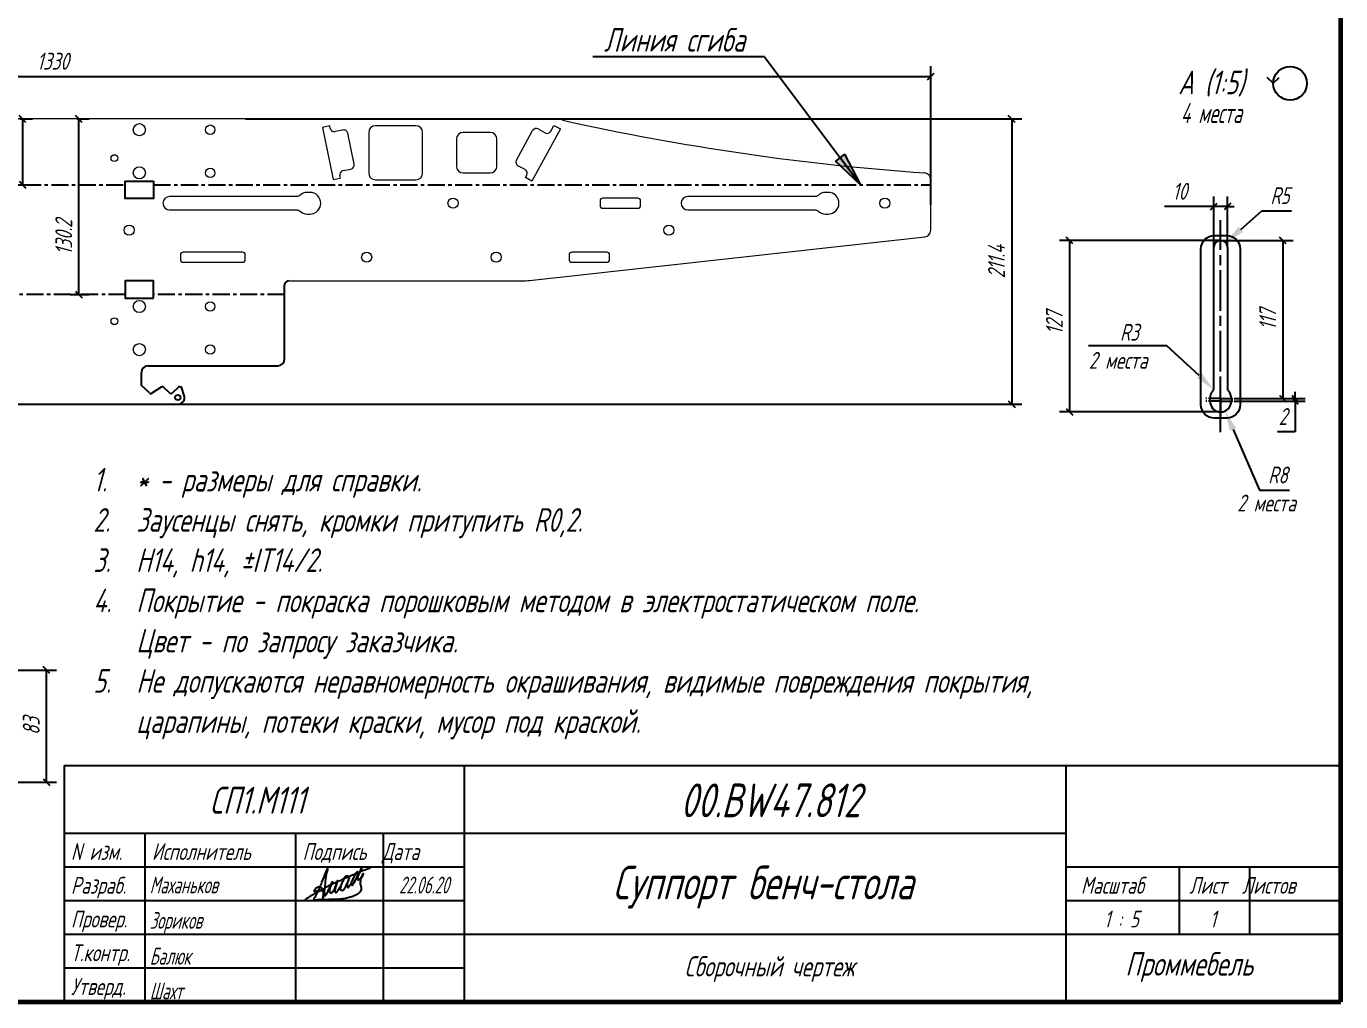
# Model space of a CAD drawing. Header units: millimetres. Extents: x -1663 to 315, y -5077 to -2701.
# Drawn here: x -1479.8 to -1285, y -2987.7 to -2843.2 of the extents above; entities that cross this region are included whole.
import ezdxf
from ezdxf.enums import TextEntityAlignment as Align

# ---------------------------------------------------------------- set-up
doc = ezdxf.new("R2010")
doc.units = ezdxf.units.MM
for name, pattern in [('AM_ISO08W050', [18, 12, -1.5, 3, -1.5]), ('AM_ISO08W050x2', [9, 6, -0.75, 1.5, -0.75]), ('CENTERX2', [20.32, 12.7, -2.54, 2.54, -2.54])]:
    doc.linetypes.add(name, pattern=pattern)
for name, color, linetype, lineweight in [('AM_10', 7, 'AM_ISO08W050', 50), ('AM_5', 92, 'Continuous', 25), ('AM_7', 4, 'AM_ISO08W050', 25), ('Print', 5, 'Continuous', 60)]:
    doc.layers.add(name, color=color, linetype=linetype, lineweight=lineweight)
doc.layers.add('Text', color=7, linetype='Continuous')
doc.layers.add('TextDel', color=7, linetype='Continuous', plot=False)
doc.styles.add('STYLE25', font='simplex.shx', dxfattribs={"width": 0.7, "oblique": 15, "height": 2.5})
doc.styles.add('STYLE35', font='simplex.shx', dxfattribs={"width": 0.7, "oblique": 15, "height": 3.5})
doc.styles.add('STYLE50', font='simplex.shx', dxfattribs={"width": 0.7, "oblique": 15, "height": 5})
doc.dimstyles.new('M1-10$0', dxfattribs={"dimtxt": 3.5, "dimasz": 1, "dimexe": 1.5, "dimexo": 0, "dimgap": 1, "dimtad": 3, "dimtoh": 1, "dimlfac": 10, "dimrnd": 0.1, "dimdsep": 46, "dimtxsty": 'STYLE25', "dimblk1": 'OBLIQUE', "dimblk2": 'OBLIQUE', "dimsah": 1, "dimcen": -2, "dimclrd": 3, "dimclre": 3, "dimclrt": 2, "dimadec": 0, "dimazin": 0, "dimtp": 0.25, "dimtm": 0.25, "dimtfac": 0.6, "dimtmove": 0, "dimatfit": 0, "dimldrblk": 'OBLIQUE', "dimfxl": 0, "dimtvp": 1, "dimtolj": 1, "dimlwd": -1, "dimlwe": -1, "dimarcsym": 0})
doc.dimstyles.new('M1-10$4', dxfattribs={"dimtxt": 3.5, "dimasz": 3, "dimexe": 2, "dimexo": 0, "dimgap": 2, "dimtad": 1, "dimtoh": 1, "dimdec": 1, "dimlfac": 10, "dimrnd": 0.5, "dimdsep": 46, "dimtxsty": 'STYLE25', "dimblk1": 'OBLIQUE', "dimsah": 1, "dimcen": 2, "dimclrd": 3, "dimclre": 3, "dimclrt": 2, "dimadec": 0, "dimazin": 0, "dimtm": 1e-09, "dimtfac": 0.6, "dimtdec": 1, "dimtofl": 0, "dimtmove": 0, "dimatfit": 0, "dimldrblk": 'DOTSMALL', "dimfxl": 0, "dimtolj": 1, "dimlwd": -1, "dimlwe": -1, "dimarcsym": 0})

# ---------------------------------------------------------------- blocks, each defined once
blk = doc.blocks.new('A$C75004749')
for points in [[(6.02, 0.34), (5.59, 0.32), (5.12, 0.33), (4.64, 0.3), (4.22, 0.31), (3.76, 0.3), (3.23, 0.26), (2.84, 0.22), (2.44, 0.15), (2.1, 0.12), (1.87, 0.11), (1.61, 0.13), (1.49, 0.17), (1.42, 0.25), (1.48, 0.4), (1.65, 0.53), (2.04, 0.76), (2.43, 1.02), (2.84, 1.25), (3.15, 1.42), (3.73, 1.73), (4.57, 2.2), (5.46, 2.66), (6.43, 3.12), (7.36, 3.52), (8.27, 3.92), (8.75, 4.11), (9.31, 4.38), (10.07, 4.7), (10.64, 4.9), (11.14, 5.1)], [(2.56, 0.44), (2.64, 0.42), (2.89, 0.71), (3.14, 1.25), (3.57, 2.08), (3.87, 2.83), (4.23, 3.8), (4.7, 4.9), (4.72, 4.94), (4.68, 4.74), (4.47, 3.8), (4.37, 3.04), (4.3, 2.19), (4.22, 1.65), (4.08, 0.86), (4, 0.47), (4.02, 0.6), (4.09, 0.92), (4.11, 1.19), (4.09, 1.58), (4, 1.78), (3.88, 1.95), (3.74, 2.08), (3.58, 2.17), (3.31, 2.16), (3.09, 2.06), (2.9, 1.91), (2.78, 1.74), (2.73, 1.65), (2.72, 1.56), (2.93, 1.58), (3.3, 1.66), (3.69, 1.66), (3.99, 1.64), (4.12, 1.6), (4.22, 1.48), (4.2, 1.16), (4.22, 0.98), (4.31, 0.92), (4.57, 1.16), (4.85, 1.74), (5.12, 2.31), (5.39, 2.96), (5.34, 2.8), (5.06, 2.07), (4.99, 1.83), (4.97, 1.67), (4.98, 1.56), (5.02, 1.42), (5.07, 1.35), (5.21, 1.31), (5.32, 1.34), (5.51, 1.53), (5.67, 1.76), (5.85, 2.17), (6, 2.57), (6.1, 2.87), (6.2, 3.16), (6.15, 3), (5.86, 2.06), (5.8, 1.73), (5.78, 1.56), (5.83, 1.43), (5.89, 1.36), (6.01, 1.38), (6.19, 1.55), (6.34, 1.8), (6.61, 2.2), (6.89, 2.81), (7.05, 3.15), (7.26, 3.56), (7.42, 3.78), (7.54, 3.85), (7.66, 3.85), (7.75, 3.78), (7.82, 3.56), (7.81, 3.3), (7.75, 3.09), (7.66, 2.88), (7.53, 2.6), (7.41, 2.36), (7.33, 2.16), (7.14, 1.84), (6.98, 1.66), (6.87, 1.63), (6.75, 1.67), (6.64, 1.75), (6.63, 1.94), (6.65, 2.11), (6.79, 2.58)], [(7.94, 3.62), (7.88, 3.45), (7.78, 3.2), (7.65, 2.84), (7.62, 2.73), (7.59, 2.49), (7.68, 2.2), (7.73, 2.1), (7.88, 2.2), (8.1, 2.56), (8.44, 3.26), (8.7, 3.82), (8.9, 4.16), (9.03, 4.38), (9.12, 4.48), (9.18, 4.37), (9.16, 4.07), (9.11, 3.84), (9, 3.53), (8.87, 3.3), (8.69, 2.98), (8.57, 2.76), (8.47, 2.57), (8.41, 2.49), (9.13, 3.74), (9.45, 4.34), (9.57, 4.57), (9.76, 4.97), (9.71, 4.83), (9.27, 3.97), (9.17, 3.64), (9.16, 3.47), (9.15, 3.31), (9.21, 3.23), (9.34, 3.25), (9.55, 3.45), (9.69, 3.6), (9.81, 3.81), (9.95, 4.11), (9.97, 4.18), (9.93, 4), (9.73, 3.56), (9.6, 3.2), (9.56, 2.96), (9.54, 2.78), (9.55, 2.57), (9.62, 2.37), (9.68, 2.1), (9.68, 1.78), (9.53, 1.46), (9.3, 1.25), (9.07, 1.08), (8.66, 0.87), (8.23, 0.71), (7.89, 0.62), (7.57, 0.52), (7.3, 0.47), (6.98, 0.42), (6.49, 0.36), (6.02, 0.34)]]:
    blk.add_spline(points, degree=3)
blk = doc.blocks.new('_OBLIQUE')
at = {"color": 0, "linetype": 'ByBlock'}
blk.add_line((-0.5, -0.5), (0.5, 0.5), dxfattribs=at)
blk = doc.blocks.new('*D983')
at = {"layer": 'AM_5', "color": 3, "linetype": 'ByBlock'}
for p, q in [((-1516.25, -2938.59), (-1475.33, -2938.59)), ((-1476.83, -2955.19), (-1476.83, -2938.59)), ((-1496.19, -2955.19), (-1475.33, -2955.19))]:
    blk.add_line(p, q, dxfattribs=at)
at = {"layer": 'Defpoints', "color": 0}
for p in [(-1516.25, -2938.59), (-1476.83, -2938.59), (-1496.19, -2955.19)]:
    blk.add_point(p, dxfattribs=at)
at = {"layer": 'AM_5', "color": 3}
for p, rotation in [((-1476.83, -2938.59), 90), ((-1476.83, -2955.19), 270)]:
    blk.add_blockref('_OBLIQUE', p, dxfattribs=dict(at, rotation=rotation))
at = {"layer": 'AM_5', "color": 2, "insert": (-1479.08, -2946.89), "char_height": 2.5, "attachment_point": 5, "rotation": 90, "style": 'STYLE25'}
blk.add_mtext('\\A1;83', dxfattribs=at)
blk = doc.blocks.new('*D1013')
at = {"layer": 'AM_5', "color": 3}
for p, q in [((-1300.58, -2898.34), (-1290.25, -2898.34)), ((-1300.58, -2898.74), (-1290.25, -2898.74)), ((-1291.75, -2898.34), (-1291.75, -2897.34)), ((-1291.75, -2898.34), (-1291.75, -2898.74)), ((-1291.75, -2898.74), (-1291.75, -2903.27)), ((-1291.75, -2903.27), (-1294.37, -2903.27))]:
    blk.add_line(p, q, dxfattribs=at)
at = {"layer": 'Defpoints', "color": 0}
for p in [(-1300.58, -2898.34), (-1300.58, -2898.74), (-1291.75, -2898.34)]:
    blk.add_point(p, dxfattribs=at)
at = {"layer": 'AM_5', "color": 3}
for p, rotation in [((-1291.75, -2898.34), 270), ((-1291.75, -2898.74), 90)]:
    blk.add_blockref('_OBLIQUE', p, dxfattribs=dict(at, rotation=rotation))
at = {"layer": 'AM_5', "color": 2, "insert": (-1293.56, -2901.02), "char_height": 2.5, "attachment_point": 5, "style": 'STYLE25'}
blk.add_mtext('\\A1;2', dxfattribs=at)
blk = doc.blocks.new('*D1014')
at = {"layer": 'AM_5', "color": 3}
for p, q in [((-1300.94, -2902.95), (-1297.01, -2911.93)), ((-1297.01, -2911.93), (-1292.6, -2911.93))]:
    blk.add_line(p, q, dxfattribs=at)
blk.add_solid([(-1300.49, -2902.75), (-1301.4, -2903.15), (-1302.15, -2900.2)], dxfattribs=at)
at = {"layer": 'Defpoints', "color": 0}
for p in [(-1302.79, -2898.74), (-1302.15, -2900.2)]:
    blk.add_point(p, dxfattribs=at)
at = {"layer": 'AM_5', "color": 2, "insert": (-1294.3, -2909.68), "char_height": 2.5, "attachment_point": 5, "style": 'STYLE25'}
blk.add_mtext('\\A1;R8', dxfattribs=at)
blk = doc.blocks.new('_DotSmall')
at = {"color": 0, "const_width": 0.5}
blk.add_lwpolyline([(-0.0625, 0, 1), (0.0625, 0, 1)], format="xyb", close=True, dxfattribs=at)
blk = doc.blocks.new('*D1015')
at = {"layer": 'AM_5', "color": 3}
for p, q in [((-1302.79, -2874.94), (-1326.68, -2874.94)), ((-1325.18, -2874.94), (-1325.18, -2900.34)), ((-1302.79, -2900.34), (-1326.68, -2900.34))]:
    blk.add_line(p, q, dxfattribs=at)
at = {"layer": 'Defpoints', "color": 0}
for p in [(-1302.79, -2874.94), (-1325.18, -2900.34), (-1302.79, -2900.34)]:
    blk.add_point(p, dxfattribs=at)
at = {"layer": 'AM_5', "color": 3}
for p, rotation in [((-1325.18, -2874.94), 90), ((-1325.18, -2900.34), 270)]:
    blk.add_blockref('_OBLIQUE', p, dxfattribs=dict(at, rotation=rotation))
at = {"layer": 'AM_5', "color": 2, "insert": (-1327.43, -2887.14), "char_height": 2.5, "attachment_point": 5, "rotation": 90, "style": 'STYLE25'}
blk.add_mtext('\\A1;127', dxfattribs=at)
blk = doc.blocks.new('*D1016')
at = {"layer": 'AM_5', "color": 3}
for p, q in [((-1299.8, -2873.28), (-1296.7, -2870.53)), ((-1296.7, -2870.53), (-1292.28, -2870.53))]:
    blk.add_line(p, q, dxfattribs=at)
blk.add_solid([(-1300.13, -2872.91), (-1299.47, -2873.66), (-1302.04, -2875.27)], dxfattribs=at)
at = {"layer": 'Defpoints', "color": 0}
for p in [(-1302.04, -2875.27), (-1302.79, -2875.94)]:
    blk.add_point(p, dxfattribs=at)
at = {"layer": 'AM_5', "color": 2, "insert": (-1293.99, -2868.28), "char_height": 2.5, "attachment_point": 5, "style": 'STYLE25'}
blk.add_mtext('\\A1;R5', dxfattribs=at)
blk = doc.blocks.new('*D1017')
at = {"layer": 'AM_5', "color": 3}
for p, q in [((-1303.79, -2875.94), (-1303.79, -2868.39)), ((-1301.79, -2875.94), (-1301.79, -2868.39)), ((-1303.79, -2869.89), (-1311.12, -2869.89)), ((-1301.79, -2869.89), (-1303.79, -2869.89)), ((-1301.79, -2869.89), (-1300.79, -2869.89))]:
    blk.add_line(p, q, dxfattribs=at)
at = {"layer": 'Defpoints', "color": 0}
for p in [(-1301.79, -2869.89), (-1303.79, -2875.94), (-1301.79, -2875.94)]:
    blk.add_point(p, dxfattribs=at)
at = {"layer": 'AM_5', "color": 3}
blk.add_blockref('_OBLIQUE', (-1303.79, -2869.89), dxfattribs=at)
at = {"layer": 'AM_5', "color": 3, "rotation": 180}
blk.add_blockref('_OBLIQUE', (-1301.79, -2869.89), dxfattribs=at)
at = {"layer": 'AM_5', "color": 2, "insert": (-1308.85, -2867.64), "char_height": 2.5, "attachment_point": 5, "style": 'STYLE25'}
blk.add_mtext('\\A1;10', dxfattribs=at)
blk = doc.blocks.new('*D1018')
at = {"layer": 'AM_5', "color": 3}
for p, q in [((-1302.79, -2874.94), (-1292.06, -2874.94)), ((-1293.56, -2874.94), (-1293.56, -2898.34)), ((-1300.58, -2898.34), (-1292.06, -2898.34))]:
    blk.add_line(p, q, dxfattribs=at)
at = {"layer": 'Defpoints', "color": 0}
for p in [(-1302.79, -2874.94), (-1300.58, -2898.34), (-1293.56, -2898.34)]:
    blk.add_point(p, dxfattribs=at)
at = {"layer": 'AM_5', "color": 3}
for p, rotation in [((-1293.56, -2874.94), 90), ((-1293.56, -2898.34), 270)]:
    blk.add_blockref('_OBLIQUE', p, dxfattribs=dict(at, rotation=rotation))
at = {"layer": 'AM_5', "color": 2, "insert": (-1295.81, -2886.64), "char_height": 2.5, "attachment_point": 5, "rotation": 90, "style": 'STYLE25'}
blk.add_mtext('\\A1;117', dxfattribs=at)
blk = doc.blocks.new('*D1032')
at = {"layer": 'AM_5', "color": 3, "linetype": 'ByBlock'}
for p, q in [((-1611.75, -2870.96), (-1611.75, -2849.11)), ((-1345.76, -2869.66), (-1345.76, -2849.11)), ((-1611.75, -2850.61), (-1345.76, -2850.61))]:
    blk.add_line(p, q, dxfattribs=at)
at = {"layer": 'Defpoints', "color": 0}
for p in [(-1345.76, -2850.61), (-1345.76, -2869.66), (-1611.75, -2870.96)]:
    blk.add_point(p, dxfattribs=at)
at = {"layer": 'AM_5', "color": 3, "rotation": 180}
blk.add_blockref('_OBLIQUE', (-1611.75, -2850.61), dxfattribs=at)
at = {"layer": 'AM_5', "color": 3}
blk.add_blockref('_OBLIQUE', (-1345.76, -2850.61), dxfattribs=at)
at = {"layer": 'AM_5', "color": 2, "insert": (-1475.88, -2848.36), "char_height": 2.5, "attachment_point": 5, "style": 'STYLE25'}
blk.add_mtext('\\A1;1330', dxfattribs=at)
blk = doc.blocks.new('*D1033')
at = {"layer": 'AM_5', "color": 3, "linetype": 'ByBlock'}
for p, q in [((-1447.33, -2856.92), (-1332.26, -2856.92)), ((-1333.76, -2856.92), (-1333.76, -2899.2)), ((-1468.42, -2899.2), (-1332.26, -2899.2))]:
    blk.add_line(p, q, dxfattribs=at)
at = {"layer": 'Defpoints', "color": 0}
for p in [(-1447.33, -2856.92), (-1468.42, -2899.2), (-1333.76, -2899.2)]:
    blk.add_point(p, dxfattribs=at)
at = {"layer": 'AM_5', "color": 3}
for p, rotation in [((-1333.76, -2856.92), 90), ((-1333.76, -2899.2), 270)]:
    blk.add_blockref('_OBLIQUE', p, dxfattribs=dict(at, rotation=rotation))
at = {"layer": 'AM_5', "color": 2, "insert": (-1336.01, -2878.06), "char_height": 2.5, "attachment_point": 5, "rotation": 90, "style": 'STYLE25'}
blk.add_mtext('\\A1;211.4', dxfattribs=at)
blk = doc.blocks.new('_CLOSED')
at = {"color": 0, "linetype": 'ByBlock'}
for p, q in [((-1, 0.167), (0, 0)), ((-1, 0.167), (-1, -0.167)), ((0, 0), (-1, -0.167)), ((0, 0), (-1, 0))]:
    blk.add_line(p, q, dxfattribs=at)
blk = doc.blocks.new('*D1034')
at = {"layer": 'AM_5', "color": 3, "linetype": 'ByBlock'}
for p, q in [((-1480.77, -2856.92), (-1478.89, -2856.92)), ((-1480.39, -2856.92), (-1480.39, -2866.66)), ((-1480.77, -2866.66), (-1478.89, -2866.66))]:
    blk.add_line(p, q, dxfattribs=at)
at = {"layer": 'Defpoints', "color": 0}
for p in [(-1480.77, -2856.92), (-1480.77, -2866.66), (-1480.39, -2866.66)]:
    blk.add_point(p, dxfattribs=at)
at = {"layer": 'AM_5', "color": 3}
for p, rotation in [((-1480.39, -2856.92), 90), ((-1480.39, -2866.66), 270)]:
    blk.add_blockref('_OBLIQUE', p, dxfattribs=dict(at, rotation=rotation))
at = {"layer": 'AM_5', "color": 2, "insert": (-1482.64, -2861.79), "char_height": 2.5, "attachment_point": 5, "rotation": 90, "style": 'STYLE25'}
blk.add_mtext('\\A1;48.7', dxfattribs=at)
blk = doc.blocks.new('*D1031')
at = {"layer": 'AM_5', "color": 3, "linetype": 'ByBlock'}
for p, q in [((-1472.25, -2856.92), (-1470.51, -2856.92)), ((-1472.01, -2882.95), (-1472.01, -2856.92)), ((-1473.29, -2882.95), (-1470.51, -2882.95))]:
    blk.add_line(p, q, dxfattribs=at)
at = {"layer": 'Defpoints', "color": 0}
for p in [(-1472.25, -2856.92), (-1472.01, -2856.92), (-1473.29, -2882.95)]:
    blk.add_point(p, dxfattribs=at)
at = {"layer": 'AM_5', "color": 3}
for p, rotation in [((-1472.01, -2856.92), 90), ((-1472.01, -2882.95), 270)]:
    blk.add_blockref('_OBLIQUE', p, dxfattribs=dict(at, rotation=rotation))
at = {"layer": 'AM_5', "color": 2, "insert": (-1474.26, -2874.44), "char_height": 2.5, "attachment_point": 5, "rotation": 90, "style": 'STYLE25'}
blk.add_mtext('\\A1;130.2', dxfattribs=at)

msp = doc.modelspace()

# ---------------------------------------------------------------- hatches: boundary and pattern name
h = msp.add_hatch(color=3)
h.dxf.hatch_style = 1
h.paths.add_polyline_path([(-1356.18707, -2866.66052), (-1358.52177, -2862.16123), (-1359.18828, -2862.66143)])
h.paths.add_polyline_path([(-1359.8548, -2863.16163), (-1356.18707, -2866.66052), (-1359.18828, -2862.66143)])
h = msp.add_hatch(color=3)
h.dxf.hatch_style = 1
h.paths.add_polyline_path([(-1356.18707, -2866.66052), (-1358.52177, -2862.16123), (-1359.18828, -2862.66143)])
h.paths.add_polyline_path([(-1359.8548, -2863.16163), (-1356.18707, -2866.66052), (-1359.18828, -2862.66143)])

# ---------------------------------------------------------------- linework, layer by layer
at = {"color": 2, "ltscale": 0.3}
for q in [(-1295.87624, -2850.75062), (-1294.10847, -2850.75062)]:
    msp.add_line((-1294.99236, -2851.63451), q, dxfattribs=at)
at = {"color": 7, "linetype": 'Continuous', "lineweight": 15}
for p, q in [((-1400.62124, -2856.91881), (-1556.89529, -2856.91881)), ((-1434.84436, -2857.94308), (-1435.92156, -2858.16589)), ((-1434.76334, -2858.33478), (-1434.84436, -2857.94308)), ((-1422.06429, -2857.91881), (-1428.06429, -2857.91881)), ((-1402.08054, -2858.74495), (-1401.59915, -2857.86845)), ((-1401.59915, -2857.86845), (-1400.63499, -2858.39798)), ((-1400.27063, -2857.11136), (-1400.62124, -2856.91881)), ((-1435.92156, -2858.16589), (-1434.3214, -2865.90182)), ((-1432.87521, -2858.55693), (-1434.05424, -2858.80081)), ((-1431.22874, -2863.63024), (-1432.16572, -2859.02487)), ((-1429.06429, -2858.91881), (-1429.06429, -2864.91881)), ((-1421.06429, -2864.91881), (-1421.06429, -2858.91881)), ((-1416.06429, -2859.91881), (-1416.06429, -2863.91881)), ((-1411.06429, -2858.91881), (-1415.06429, -2858.91881)), ((-1410.06429, -2863.91881), (-1410.06429, -2859.91881)), ((-1407.17308, -2863.03178), (-1404.76182, -2858.64142)), ((-1400.63499, -2858.39798), (-1404.87553, -2866.11906)), ((-1403.94709, -2858.40435), (-1402.89528, -2858.98202)), ((-1405.8842, -2864.42419), (-1406.93601, -2863.84652)), ((-1434.3214, -2865.90182), (-1433.2442, -2865.679)), ((-1433.2442, -2865.679), (-1433.32523, -2865.2873)), ((-1432.8592, -2864.5782), (-1431.69516, -2864.33742)), ((-1415.06429, -2864.91881), (-1411.06429, -2864.91881)), ((-1405.83969, -2865.58953), (-1405.64713, -2865.23893)), ((-1404.87553, -2866.11906), (-1405.83969, -2865.58953)), ((-1465.15826, -2866.1141), (-1465.15826, -2868.70694)), ((-1460.95826, -2866.1141), (-1465.15826, -2866.1141)), ((-1460.95826, -2866.1141), (-1460.95826, -2868.70694)), ((-1428.06429, -2865.91881), (-1422.06429, -2865.91881)), ((-1345.76429, -2873.41091), (-1345.76429, -2865.9141)), ((-1464.59501, -2868.70694), (-1460.95826, -2868.70694)), ((-1394.76428, -2869.05694), (-1394.76428, -2869.75694)), ((-1389.16428, -2868.65694), (-1394.36428, -2868.65694)), ((-1388.76428, -2869.75694), (-1388.76428, -2869.05694)), ((-1394.36428, -2870.15694), (-1389.16428, -2870.15694)), ((-1405.21922, -2880.84699), (-1346.65495, -2874.40491)), ((-1456.96427, -2877.05694), (-1456.96427, -2877.75694)), ((-1447.76427, -2876.65694), (-1456.56427, -2876.65694)), ((-1447.36427, -2877.75694), (-1447.36427, -2877.05694)), ((-1399.36428, -2877.05694), (-1399.36428, -2877.75694)), ((-1393.76428, -2876.65694), (-1398.96428, -2876.65694)), ((-1393.36428, -2877.75694), (-1393.36428, -2877.05694)), ((-1456.56427, -2878.15694), (-1447.76427, -2878.15694)), ((-1398.96428, -2878.15694), (-1393.76428, -2878.15694)), ((-1465.15826, -2883.49978), (-1465.15826, -2880.90694)), ((-1464.59501, -2880.90694), (-1460.95826, -2880.90694)), ((-1460.95826, -2883.49978), (-1460.95826, -2880.90694)), ((-1440.92213, -2880.90694), (-1406.31263, -2880.90694)), ((-1441.52213, -2889.30694), (-1441.52213, -2881.50694)), ((-1460.95826, -2883.49978), (-1465.15826, -2883.49978))]:
    msp.add_line(p, q, dxfattribs=at)
at = {"color": 6, "linetype": 'CENTERX2', "ltscale": 0.2}
for p, q in [((-1492.35826, -2866.66052), (-1465.15826, -2866.66052)), ((-1460.95826, -2866.66052), (-1345.76429, -2866.66052)), ((-1465.07413, -2882.95336), (-1492.4424, -2882.95336)), ((-1441.52213, -2882.95336), (-1460.87413, -2882.95336))]:
    msp.add_line(p, q, dxfattribs=at)
for p, q in [((-1303.79097, -2896.82623), (-1303.79097, -2875.9362)), ((-1301.79097, -2875.9362), (-1301.79097, -2896.82623))]:
    msp.add_line(p, q)
at = {"color": 7, "linetype": 'Continuous', "lineweight": 25}
for p, q in [((-1441.52213, -2892.49508), (-1441.52213, -2881.50694)), ((-1462.75826, -2896.39978), (-1462.75826, -2894.49508)), ((-1461.75826, -2893.49508), (-1442.52213, -2893.49508)), ((-1461.56332, -2897.51876), (-1462.75826, -2896.39978)), ((-1459.82312, -2896.64914), (-1461.19341, -2897.55043)), ((-1458.56393, -2897.51819), (-1459.4526, -2896.68137)), ((-1457.26393, -2896.68137), (-1458.1526, -2897.51819)), ((-1456.41078, -2897.87997), (-1456.77402, -2896.80384)), ((-1500.15826, -2899.19978), (-1457.35826, -2899.19978))]:
    msp.add_line(p, q, dxfattribs=at)
at = {"ltscale": 0.3}
for p, q in [((-1304.39097, -2898.3362), (-1304.39097, -2898.7362)), ((-1301.19097, -2898.3362), (-1301.19097, -2898.7362))]:
    msp.add_line(p, q, dxfattribs=at)
at = {"color": 250}
for p, q in [((-1474.18842, -2952.74395), (-1284.99256, -2952.74395)), ((-1474.18842, -2952.74395), (-1474.18842, -2987.74395)), ((-1414.86454, -2987.74395), (-1414.86454, -2952.74395)), ((-1325.66869, -2987.74395), (-1325.66869, -2952.74395)), ((-1325.66869, -2959.74395), (-1325.66869, -2952.74395)), ((-1474.18842, -2962.74395), (-1325.66869, -2962.74395)), ((-1462.18842, -2987.74395), (-1462.18842, -2962.74395)), ((-1439.86454, -2987.74395), (-1439.86454, -2962.74395)), ((-1426.86454, -2987.74395), (-1426.86454, -2962.74395)), ((-1474.18842, -2967.74395), (-1414.86454, -2967.74395)), ((-1325.66869, -2967.74395), (-1284.99256, -2967.74395)), ((-1308.87868, -2977.74395), (-1308.87868, -2967.74395)), ((-1298.4764, -2977.74395), (-1298.4764, -2967.74395)), ((-1474.18842, -2972.74395), (-1414.86454, -2972.74395)), ((-1325.66869, -2972.74395), (-1284.99256, -2972.74395)), ((-1474.18842, -2977.74395), (-1284.99256, -2977.74395)), ((-1474.18842, -2982.74395), (-1414.86454, -2982.74395))]:
    msp.add_line(p, q, dxfattribs=at)
for points in [[(-1460.95826, -2866.1141), (-1460.95826, -2868.70694), (-1465.15826, -2868.70694), (-1465.15826, -2866.1141)], [(-1460.95826, -2883.49978), (-1460.95826, -2880.90694), (-1465.15826, -2880.90694), (-1465.15826, -2883.49978)]]:
    msp.add_lwpolyline(points, close=True)
at = {"color": 7, "linetype": 'Continuous', "lineweight": 15}
for points in [[(-1439.67424, -2870.40694, -0.19140136), (-1439.26243, -2870.57058, 0.191401296), (-1438.16427, -2871.00694), (-1437.76427, -2871.00694, 1), (-1437.76427, -2867.80694), (-1438.16427, -2867.80694, 0.191401296), (-1439.26243, -2868.24331, -0.191401296), (-1439.67424, -2868.40694), (-1458.56427, -2868.40694, 1), (-1458.56427, -2870.40694)], [(-1362.87426, -2870.40694, -0.19140136), (-1362.46245, -2870.57058, 0.191401296), (-1361.36429, -2871.00694), (-1360.96429, -2871.00694, 1), (-1360.96429, -2867.80694), (-1361.36429, -2867.80694, 0.191401296), (-1362.46245, -2868.24331, -0.191401296), (-1362.87426, -2868.40694), (-1381.76428, -2868.40694, 1), (-1381.76428, -2870.40694)]]:
    msp.add_lwpolyline(points, format="xyb", close=True, dxfattribs=at)
at = {"color": 3, "ltscale": 0.3}
msp.add_lwpolyline([(-1303.70095, -2874.19065), (-1301.89097, -2874.19065, -0.414213562), (-1299.89097, -2876.19065), (-1299.89097, -2899.26066, -0.414213562), (-1301.89097, -2901.26066), (-1303.70095, -2901.26066, -0.414213562), (-1305.70095, -2899.26066), (-1305.70095, -2876.19065, -0.414213562)], format="xyb", close=True, dxfattribs=at)
at = {"color": 2, "ltscale": 0.3}
msp.add_circle((-1292.49236, -2851.63451), 2.5, dxfattribs=at)
at = {"color": 7, "linetype": 'Continuous', "lineweight": 15}
for centre, radius in [((-1463.05826, -2858.5141), 0.9), ((-1452.55826, -2858.5141), 0.7), ((-1466.75826, -2862.7141), 0.5), ((-1463.05826, -2864.9141), 0.9), ((-1452.55826, -2864.9141), 0.7), ((-1416.56428, -2869.40694), 0.75), ((-1352.56429, -2869.40694), 0.75), ((-1464.56427, -2873.40694), 0.75), ((-1384.56428, -2873.40694), 0.75), ((-1429.36427, -2877.40694), 0.75), ((-1410.1646, -2877.40694), 0.75), ((-1463.05826, -2884.69978), 0.9), ((-1452.55826, -2884.69978), 0.7), ((-1466.75826, -2886.89978), 0.5), ((-1463.05826, -2891.09978), 0.9), ((-1452.55826, -2891.09978), 0.7)]:
    msp.add_circle(centre, radius, dxfattribs=at)
at = {"color": 7, "linetype": 'Continuous', "lineweight": 25}
msp.add_circle((-1457.35826, -2898.19978), 0.4, dxfattribs=at)
at = {"color": 7, "linetype": 'Continuous', "lineweight": 15}
for centre, radius, start, end in [((-1428.06429, -2858.91881), 1, 90, 180), ((-1422.06429, -2858.91881), 1, 0, 90), ((-1320.56719, -2497.921), 367.92711, 257.4889237, 265.939477), ((-1434.17577, -2858.21325), 0.6, 191.6866664, 281.6866664), ((-1432.75367, -2859.14449), 0.6, 11.5, 101.6866664), ((-1415.06429, -2859.91881), 1, 90, 180), ((-1411.06429, -2859.91881), 1, 0, 90), ((-1404.23592, -2858.93026), 0.6, 61.2237312, 151.2237312), ((-1402.60644, -2858.45612), 0.6, 241.2237312, 331.2237312), ((-1431.8167, -2863.74986), 0.6, 281.6866664, 11.5), ((-1406.64717, -2863.32062), 0.6, 151.2237312, 241.2237312), ((-1432.73766, -2865.16576), 0.6, 101.6866664, 191.6866664), ((-1428.06429, -2864.91881), 1, 180, 270), ((-1422.06429, -2864.91881), 1, 270, 0), ((-1415.06429, -2863.91881), 1, 180, 270), ((-1411.06429, -2863.91881), 1, 270, 0), ((-1406.17304, -2864.95009), 0.6, 331.2237312, 61.2237312), ((-1346.76429, -2865.9141), 1, 0, 81.7142003), ((-1394.36428, -2869.05694), 0.4, 90.0000059, 180.0000059), ((-1389.16428, -2869.05694), 0.4, 359.9999941, 89.9999941), ((-1394.36428, -2869.75694), 0.4, 179.9999938, 269.9999943), ((-1389.16428, -2869.75694), 0.4, 270.0000059, 0.0000059), ((-1346.76429, -2873.41091), 1, 276.2772972, 0), ((-1456.56427, -2877.05694), 0.4, 90, 180), ((-1447.76427, -2877.05694), 0.4, 0, 90), ((-1398.96428, -2877.05694), 0.4, 90.0000059, 180.0000059), ((-1393.76428, -2877.05694), 0.4, 359.9999941, 89.9999941), ((-1456.56427, -2877.75694), 0.4, 180, 270), ((-1447.76427, -2877.75694), 0.4, 270, 0), ((-1398.96428, -2877.75694), 0.4, 179.9999938, 269.9999943), ((-1393.76428, -2877.75694), 0.4, 270.0000059, 0.0000059), ((-1440.92213, -2881.50694), 0.6, 90, 180), ((-1406.31263, -2870.90695), 10, 270, 276.2772998)]:
    msp.add_arc(centre, radius, start, end, dxfattribs=at)
msp.add_arc((-1302.79097, -2875.9362), 1, 0, 180)
at = {"color": 7, "linetype": 'Continuous', "lineweight": 25}
for centre, radius, start, end in [((-1440.92213, -2881.50694), 0.6, 90, 180), ((-1442.52213, -2892.49508), 1, 270, 0), ((-1461.75826, -2894.49508), 1, 90, 180), ((-1459.65826, -2896.89978), 0.3, 46.7213475, 123.3343765), ((-1457.05826, -2896.89978), 0.3, 18.6515606, 133.2786525), ((-1461.35826, -2897.29978), 0.3, 226.8803044, 303.3343765), ((-1458.35826, -2897.29978), 0.3, 226.7213475, 313.2786525), ((-1457.35826, -2898.19978), 1, 270, 18.6515606)]:
    msp.add_arc(centre, radius, start, end, dxfattribs=at)
at = {"ltscale": 0.3}
for centre, radius, start, end in [((-1304.39097, -2896.82623), 0.6, 316.6582419, 0), ((-1301.19097, -2896.82623), 0.6, 180, 223.3417581), ((-1302.79097, -2898.3362), 1.6, 136.6582419, 180), ((-1302.79097, -2898.7362), 1.6, 180, 0), ((-1302.79097, -2898.3362), 1.6, 0, 43.3417581)]:
    msp.add_arc(centre, radius, start, end, dxfattribs=at)
at = {"layer": 'AM_5', "ltscale": 0.3}
for q in [(-1395.82594, -2847.73642), (-1356.18707, -2866.66052)]:
    msp.add_line((-1370.38909, -2847.73642), q, dxfattribs=at)
at = {"layer": 'AM_5', "color": 3}
for p, q in [((-1310.77066, -2890.53429), (-1322.35051, -2890.53429)), ((-1305.94783, -2894.91963), (-1310.77066, -2890.53429))]:
    msp.add_line(p, q, dxfattribs=at)
msp.add_solid([(-1305.59314, -2894.56722), (-1306.30253, -2895.27203), (-1303.83338, -2897.04779)], dxfattribs=at)
at = {"layer": 'AM_7', "ltscale": 0.5}
msp.add_line((-1302.79097, -2903.3362), (-1302.79097, -2871.9362), dxfattribs=at)
at = {"layer": 'AM_7', "linetype": 'AM_ISO08W050x2', "ltscale": 0.3}
for p, q in [((-1302.79097, -2898.3362), (-1302.79097, -2896.1255)), ((-1302.79097, -2898.7362), (-1302.79097, -2896.5255)), ((-1302.79097, -2898.3362), (-1305.00167, -2898.3362)), ((-1302.79097, -2898.7362), (-1305.00167, -2898.7362)), ((-1302.79097, -2898.3362), (-1300.58028, -2898.3362)), ((-1302.79097, -2898.3362), (-1302.79097, -2900.54689)), ((-1302.79097, -2898.7362), (-1300.58028, -2898.7362)), ((-1302.79097, -2898.7362), (-1302.79097, -2900.94689))]:
    msp.add_line(p, q, dxfattribs=at)
at = {"layer": 'Print'}
msp.add_lwpolyline([(-1284.99256, -2987.74395), (-1284.99256, -2703.00381), (-1663.38427, -2703.00381), (-1663.38427, -2987.74395)], close=True, dxfattribs=at)

# ---------------------------------------------------------------- block references
at = {"color": 3, "xscale": 4.999999999999998, "yscale": 4.999999999999998, "zscale": 4.999999999999998, "rotation": 306.887212702598}
msp.add_blockref('_CLOSED', (-1356.18707, -2866.66052), dxfattribs=at)
msp.add_blockref('_CLOSED', (-1356.18707, -2866.66052), dxfattribs=at)
msp.add_blockref('A$C75004749', (-1439.86454, -2972.92795))

# ---------------------------------------------------------------- texts
at = {"color": 2, "style": 'STYLE35', "oblique": 15, "width": 0.7}
for s, p in [('1.', (-1469.88438, -2912.13104)), ('* - размеры для справки.', (-1463.51381, -2912.13104)), ('2.', (-1469.88438, -2918.09531)), ('Заусенцы снять, кромки притупить R0,2.', (-1463.51381, -2918.09531)), ('3.', (-1469.88438, -2924.05958)), ('H14, h14, %%PIT14/2.', (-1463.51381, -2924.05958)), ('4.', (-1469.88438, -2930.02385)), ('Покрытие - покраска порошковым методом в электростатическом поле.', (-1463.51381, -2930.02385)), ('Цвет - по запросу заказчика.', (-1463.51381, -2935.98812)), ('5.', (-1469.88438, -2941.95239)), ('Не допускаются неравномерность окрашивания, видимые повреждения покрытия,', (-1463.51381, -2941.95239)), ('царапины, потеки краски, мусор под краской.', (-1463.51381, -2947.91666))]:
    msp.add_text(s, height=3.5, dxfattribs=at).set_placement(p)
at = {"color": 2, "style": 'STYLE50', "oblique": 15, "width": 0.7}
msp.add_text('СП1.М111', height=4, dxfattribs=at).set_placement((-1445.57295, -2959.8814), align=Align.CENTER)
at = {"color": 4, "style": 'STYLE25', "oblique": 15, "width": 0.7}
for s, p in [('N изм.', (-1473.18842, -2966.74395)), ('Исполнитель', (-1461.18842, -2966.74395)), ('Подпись  Дата', (-1438.86454, -2966.74395)), ('Разраб.', (-1473.18842, -2971.74395)), ('Масштаб', (-1323.50022, -2971.74395)), (' Лист  Листов', (-1308.59313, -2971.74395)), ('Провер.', (-1473.18842, -2976.74395)), ('Т.контр.', (-1473.18842, -2981.74395)), ('Утверд.', (-1473.18842, -2986.74395))]:
    msp.add_text(s, height=2.5, rotation=360, dxfattribs=at).set_placement(p)
at = {"style": 'STYLE50', "oblique": 15, "width": 0.7}
msp.add_text('Суппорт бенч-стола', height=5, rotation=360, dxfattribs=at).set_placement((-1370.6217, -2972.57779), align=Align.CENTER)
at = {"color": 5, "style": 'STYLE25', "oblique": 15, "width": 0.6}
for s, p in [('Маханьков', (-1461.52023, -2971.68668)), ('Зориков', (-1461.52023, -2976.94193)), ('Балюк', (-1461.52023, -2982.23868)), ('Шахт', (-1461.52023, -2987.4093))]:
    msp.add_text(s, height=2.5, rotation=360, dxfattribs=at).set_placement(p)
at = {"color": 5, "oblique": 15}
for s, height, style, width, p in [('22.06.20', 2.5, 'STYLE25', 0.6, (-1420.86603, -2971.70725)), ('1 : 5', 2.5, 'STYLE25', 0.7, (-1317.50022, -2976.74395)), ('1', 2.5, 'STYLE25', 0.7, (-1303.93988, -2976.74395)), ('Сборочный чертеж', 3, 'STYLE35', 0.7, (-1369.7031, -2984.00249))]:
    msp.add_text(s, height=height, rotation=360, dxfattribs=dict(at, style=style, width=width)).set_placement(p, align=Align.CENTER)
at = {"layer": 'AM_10', "color": 2, "lineweight": 50, "oblique": 15}
for s, height, style, width, p in [('А (1:5)', 3.5, 'STYLE35', 0.7, (-1304.18818, -2851.49716)), ('4 места', 3, 'STYLE25', 0.6, (-1304.18818, -2856.02928))]:
    msp.add_text(s, height=height, dxfattribs=dict(at, style=style, width=width)).set_placement(p, align=Align.MIDDLE)
at = {"layer": 'AM_10', "color": 2, "insert": (-1394.19395, -2846.93858), "char_height": 3.5, "attachment_point": 7, "style": 'STYLE35'}
msp.add_mtext('Линия сгиба', dxfattribs=at)
at = {"layer": 'AM_5', "color": 2, "style": 'STYLE25', "oblique": 15, "width": 0.7}
for p in [(-1322.32539, -2893.94919), (-1300.31971, -2915.09392)]:
    msp.add_text('2 места', height=2.5, dxfattribs=at).set_placement(p)
at = {"layer": 'AM_5', "color": 2, "insert": (-1316.31044, -2888.53252), "char_height": 2.5, "attachment_point": 5, "style": 'STYLE25'}
msp.add_mtext('\\A1;R3', dxfattribs=at)
at = {"layer": 'Text', "style": 'STYLE50', "oblique": 15, "width": 0.7}
msp.add_text('00.BW47.812', height=5, rotation=360, dxfattribs=at).set_placement((-1369.52841, -2960.4005), align=Align.CENTER)
at = {"layer": 'TextDel', "color": 5, "style": 'STYLE35', "oblique": 15, "width": 0.7}
msp.add_text('Проммебель', height=3.5, rotation=360, dxfattribs=at).set_placement((-1316.91991, -2983.88615))

# ---------------------------------------------------------------- dimensions: what is measured, and where the dimension line sits
at = {"layer": 'AM_5'}
for base, p1, p2, override, picture, middle in [((-1345.76429, -2850.61355), (-1611.75224, -2870.95627), (-1345.76429, -2869.66251), {"dimdec": 0, "dimlfac": 5, "dimarcsym": 1}, '*D1032', (-1475.87874, -2850.61355)), ((-1301.79097, -2869.89002), (-1303.79097, -2875.9362), (-1301.79097, -2875.9362), {"dimlfac": 5, "dimarcsym": 1}, '*D1017', (-1308.8537, -2869.89002))]:
    dim = msp.add_linear_dim(base=base, p1=p1, p2=p2, dimstyle='M1-10$0', override=override, dxfattribs=at)
    dim.commit()
    dim.dimension.update_dxf_attribs({"geometry": picture, "text_midpoint": middle, "dimtype": 160})
for base, p1, p2, angle, override, picture, middle in [((-1480.38517, -2866.66052), (-1480.76546, -2856.91881), (-1480.76546, -2866.66052), 270, {"dimdec": 1, "dimlfac": 5, "dimarcsym": 1}, '*D1034', (-1482.63517, -2861.78967)), ((-1333.76429, -2899.19978), (-1447.32637, -2856.91881), (-1468.42431, -2899.19978), 270, {"dimdec": 1, "dimlfac": 5, "dimarcsym": 1}, '*D1033', (-1336.01429, -2878.0593)), ((-1293.55995, -2898.3362), (-1302.79097, -2874.9362), (-1300.58028, -2898.3362), 90, {"dimlfac": 5, "dimarcsym": 1}, '*D1018', (-1295.80995, -2886.6362))]:
    dim = msp.add_linear_dim(base=base, p1=p1, p2=p2, angle=angle, dimstyle='M1-10$0', override=override, dxfattribs=at)
    dim.commit()
    dim.dimension.update_dxf_attribs({"geometry": picture, "text_midpoint": middle})
for base, p1, p2, angle, override, picture, middle in [((-1472.0076, -2856.91881), (-1473.28868, -2882.95336), (-1472.24575, -2856.91881), 90, {"dimdec": 1, "dimlfac": 5, "dimarcsym": 1}, '*D1031', (-1472.0076, -2874.44497)), ((-1325.17734, -2900.3362), (-1302.79097, -2874.9362), (-1302.79097, -2900.3362), 270, {"dimlfac": 5, "dimarcsym": 1}, '*D1015', (-1325.17734, -2887.1362)), ((-1291.74714, -2898.3362), (-1300.58028, -2898.7362), (-1300.58028, -2898.3362), 90, {"dimlfac": 5, "dimarcsym": 1}, '*D1013', (-1293.55995, -2903.27328)), ((-1476.83108, -2938.59091), (-1496.18665, -2955.19091), (-1516.24844, -2938.59091), 90, {"dimdec": 1, "dimlfac": 5, "dimarcsym": 1}, '*D983', (-1476.83108, -2946.89091))]:
    dim = msp.add_linear_dim(base=base, p1=p1, p2=p2, angle=angle, dimstyle='M1-10$0', override=override, dxfattribs=at)
    dim.commit()
    dim.dimension.update_dxf_attribs({"geometry": picture, "text_midpoint": middle, "dimtype": 160})
for center, mpoint, picture, middle in [((-1302.79097, -2875.9362), (-1302.04264, -2875.27287), '*D1016', (-1293.98574, -2870.53335)), ((-1302.79097, -2898.7362), (-1302.1486, -2900.20158), '*D1014', (-1294.30475, -2911.92726))]:
    dim = msp.add_radius_dim(center=center, mpoint=mpoint, dimstyle='M1-10$4', override={"dimgap": 1, "dimdec": 2, "dimlfac": 5, "dimcen": 0, "dimarcsym": 1}, dxfattribs=at)
    dim.commit()
    dim.dimension.update_dxf_attribs({"geometry": picture, "text_midpoint": middle, "dimtype": 164})

doc.saveas('drawing.dxf')
